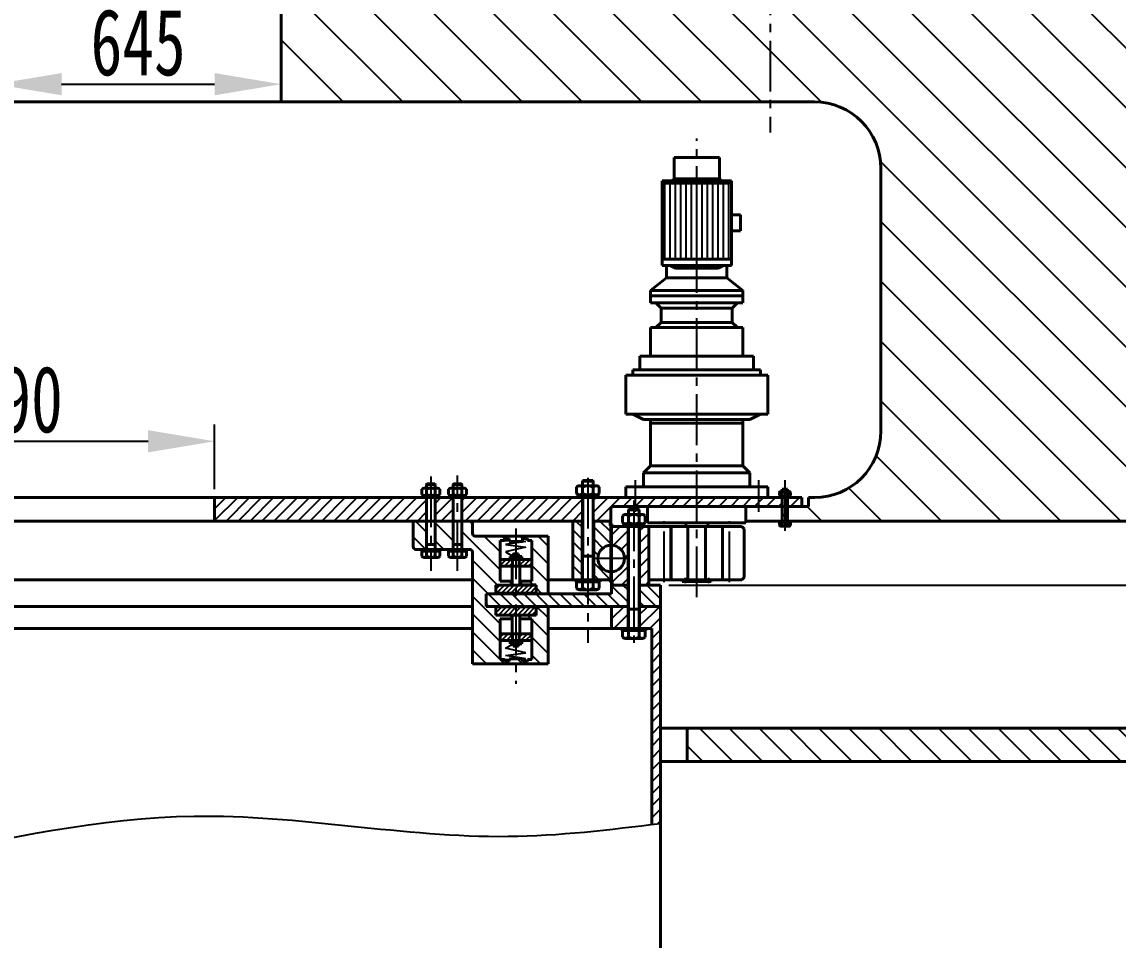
# Model space of a CAD drawing. Header units: millimetres. Extents: x 1593 to 2782, y 465 to 1306.
# Drawn here: x 2091 to 2173.4, y 951.5 to 1020.5 of the extents above; entities that cross this region are included whole.
import ezdxf

# ---------------------------------------------------------------- set-up
doc = ezdxf.new("R2010")
doc.units = ezdxf.units.MM
doc.header["$LTSCALE"] = 0.2
doc.linetypes.add('CENTER2', pattern=[28.575, 19.05, -3.175, 3.175, -3.175])
for name, color, linetype in [('中心线', 1, 'CENTER2'), ('剖面线', 3, 'Continuous'), ('尺寸线', 4, 'Continuous'), ('细实线', 2, 'Continuous')]:
    doc.layers.add(name, color=color, linetype=linetype)
doc.layers.add('粗实线', color=7, linetype='Continuous', lineweight=40)
doc.styles.add('标准', font='', dxfattribs={"width": 0.7})
doc.styles.get('标准').set_extended_font_data('SimSun')
doc.dimstyles.new('30', dxfattribs={"dimtxt": 5, "dimasz": 5, "dimexe": 1.25, "dimexo": 0.625, "dimtad": 1, "dimdec": 0, "dimlfac": 30, "dimdsep": 46, "dimtxsty": '标准', "dimcen": 2.5, "dimadec": 0, "dimazin": 0, "dimtfac": 1, "dimtdec": 0, "dimtmove": 0, "dimatfit": 3, "dimfxl": 1, "dimarcsym": 0})
pattern_1 = [(45, (-2.3146, 0), (-0.4490128, 0.4490128), [])]
pattern_2 = [(45, (1820.36256, 775.02122), (-0.17960512, 0.17960512), [])]

# ---------------------------------------------------------------- blocks, each defined once
blk = doc.blocks.new('*D8')
at = {"layer": 'Defpoints', "color": 0, "transparency": 16777216}
for p in [(2139.025, 978.156), (2169.025, 854.966), (2185.451, 854.966)]:
    blk.add_point(p, dxfattribs=at)
at = {"layer": '尺寸线', "color": 0, "lineweight": -2, "transparency": 16777216}
for p, q in [((2139.65, 978.156), (2186.701, 978.156)), ((2185.451, 973.156), (2185.451, 859.966)), ((2169.65, 854.966), (2186.701, 854.966))]:
    blk.add_line(p, q, dxfattribs=at)
at = {"layer": '尺寸线', "color": 0, "transparency": 16777216}
for points in [[(2184.618, 973.156), (2186.284, 973.156), (2185.451, 978.156)], [(2184.618, 859.966), (2186.284, 859.966), (2185.451, 854.966)]]:
    blk.add_solid(points, dxfattribs=at)
at = {"layer": '尺寸线', "color": 0, "transparency": 16777216, "insert": (2182.326, 916.561), "char_height": 5, "attachment_point": 5, "rotation": 90, "style": '标准'}
blk.add_mtext('103250', dxfattribs=at)
blk = doc.blocks.new('*D42')
at = {"layer": 'Defpoints', "color": 0, "transparency": 16777216}
for p in [(2089.025, 1035.202), (2110.525, 1015.779), (2110.525, 1015.779)]:
    blk.add_point(p, dxfattribs=at)
at = {"layer": '尺寸线', "color": 0, "lineweight": -2, "transparency": 16777216}
for p, q in [((2089.025, 1034.577), (2089.025, 1014.529)), ((2110.525, 1016.404), (2110.525, 1017.029)), ((2094.025, 1015.779), (2105.525, 1015.779))]:
    blk.add_line(p, q, dxfattribs=at)
at = {"layer": '尺寸线', "color": 0, "transparency": 16777216}
for points in [[(2094.025, 1016.613), (2094.025, 1014.946), (2089.025, 1015.779)], [(2105.525, 1016.613), (2105.525, 1014.946), (2110.525, 1015.779)]]:
    blk.add_solid(points, dxfattribs=at)
at = {"layer": '尺寸线', "color": 0, "transparency": 16777216, "insert": (2099.775, 1018.904), "char_height": 5, "attachment_point": 5, "style": '标准'}
blk.add_mtext('645', dxfattribs=at)
blk = doc.blocks.new('*D43')
at = {"layer": 'Defpoints', "color": 0, "transparency": 16777216}
for p in [(2105.525, 988.957), (2072.525, 984.723), (2105.525, 984.723)]:
    blk.add_point(p, dxfattribs=at)
at = {"layer": '尺寸线', "color": 0, "lineweight": -2, "transparency": 16777216}
for p, q in [((2072.525, 985.348), (2072.525, 990.207)), ((2105.525, 985.348), (2105.525, 990.207)), ((2077.525, 988.957), (2100.525, 988.957))]:
    blk.add_line(p, q, dxfattribs=at)
at = {"layer": '尺寸线', "color": 0, "transparency": 16777216}
for points in [[(2077.525, 989.79), (2077.525, 988.123), (2072.525, 988.957)], [(2100.525, 989.79), (2100.525, 988.123), (2105.525, 988.957)]]:
    blk.add_solid(points, dxfattribs=at)
at = {"layer": '尺寸线', "color": 0, "transparency": 16777216, "insert": (2089.025, 992.082), "char_height": 5, "attachment_point": 5, "style": '标准'}
blk.add_mtext('{\\fISOCPEUR|b0|i0|c0|p34;%%C}990', dxfattribs=at)

msp = doc.modelspace()

# ---------------------------------------------------------------- hatches: boundary and pattern name
at = {"layer": '剖面线'}
h = msp.add_hatch(dxfattribs=at)
h.set_pattern_fill('ANSI31', scale=0.5, angle=90)
h.set_pattern_definition([(135, (-2.3146, 0), (-1.122532, -1.122532), [])])
h.paths.add_polyline_path([(2089.025, 1164.896), (1990.725, 1164.896, 0.414214), (1980.725, 1154.896), (1980.725, 1077.997), (1983.225, 1077.997), (1983.225, 1152.396, -0.414214), (1993.225, 1162.396), (2089.025, 1162.396)])
h.paths.add_polyline_path([(2482.382, 1154.896, 0.414214), (2472.382, 1164.896), (2089.025, 1164.896), (2089.025, 1162.396), (2469.882, 1162.396, -0.414214), (2479.882, 1152.396), (2479.882, 1073.271), (2482.382, 1073.271)])
h.paths.add_polyline_path([(2482.382, 1073.271), (2479.882, 1073.271), (2479.882, 977.396, -0.414214), (2469.882, 967.396), (2141.025, 967.396), (2141.025, 964.896), (2472.382, 964.896, 0.414214), (2482.382, 974.896)])
h.paths.add_polyline_path([(1983.225, 977.396), (1983.225, 1051.796), (1980.725, 1051.796), (1980.725, 974.896, 0.414214), (1990.725, 964.896), (2037.025, 964.896), (2037.025, 967.396), (1993.225, 967.396, -0.414214)])
h = msp.add_hatch(dxfattribs=at)
h.set_pattern_fill('ANSI31', angle=90)
edge = h.paths.add_edge_path()
edge.add_arc((2005.349, 1039.979), 5, 180, 243.9072, ccw=False)
edge.add_line((2000.349, 1039.979), (2000.349, 1043.558))
edge.add_line((2000.349, 1043.558), (1997.771, 1043.557))
edge.add_line((1997.771, 1043.557), (1999.487, 1042.758))
edge.add_line((1999.487, 1042.758), (1998.087, 1043.557))
edge.add_line((1998.087, 1043.557), (1994.972, 1043.557))
edge.add_line((1994.972, 1043.557), (1994.971, 1043.557))
edge.add_line((1994.971, 1043.557), (1992.388, 1043.557))
edge.add_line((1992.388, 1043.557), (1992.388, 1019.119))
edge.add_arc((1997.388, 1019.119), 5, 180, 212.04563)
edge.add_line((1993.15, 1016.466), (2012.657, 985.303))
edge.add_arc((2016.895, 987.956), 5, 212.04563, 270)
edge.add_line((2016.895, 982.956), (2029.471, 982.956))
edge.add_line((2029.471, 982.956), (2029.471, 984.056))
edge.add_line((2029.471, 984.056), (2027.9, 984.056))
edge.add_line((2027.9, 984.056), (2027.9, 984.723))
edge.add_line((2027.9, 984.723), (2027.458, 984.723))
edge.add_arc((2027.458, 989.723), 5, 180, 270, ccw=False)
edge.add_line((2022.458, 989.723), (2022.458, 1009.452))
edge.add_arc((2027.458, 1009.452), 5, 90, 180, ccw=False)
edge.add_line((2027.458, 1014.452), (2037.525, 1014.452))
edge.add_line((2037.525, 1014.452), (2037.525, 1022.452))
edge.add_line((2037.525, 1022.452), (2030.928, 1022.452))
edge.add_arc((2030.928, 1027.452), 5, 243.9072, 270, ccw=False)
edge.add_line((2028.729, 1022.962), (2003.15, 1035.489))
edge = h.paths.add_edge_path(flags=16)
edge.add_line((2002.647, 1026.827), (2012.778, 1021.866))
edge.add_arc((2011.458, 1019.172), 3, 0, 63.9072, ccw=False)
edge.add_line((2014.458, 1019.172), (2014.458, 1000.985))
edge.add_arc((2013.458, 1000.985), 1, -147.95437, 0, ccw=False)
edge.add_line((2012.611, 1000.455), (1998.785, 1022.541))
edge.add_arc((2001.328, 1024.133), 3, 63.9072, 212.04563, ccw=False)
edge = h.paths.add_edge_path()
edge.add_line((2144.147, 1064.896), (2140.997, 1064.896))
edge.add_line((2140.997, 1064.896), (2140.997, 1061.896))
edge.add_line((2140.997, 1061.896), (2137.497, 1061.896))
edge.add_arc((2137.497, 1060.896), 1, 90, 180)
edge.add_line((2136.497, 1060.896), (2136.497, 1027.452))
edge.add_arc((2131.497, 1027.452), 5, -90, 0, ccw=False)
edge.add_line((2131.497, 1022.452), (2110.525, 1022.452))
edge.add_line((2110.525, 1022.452), (2110.525, 1014.452))
edge.add_line((2110.525, 1014.452), (2147.272, 1014.452))
edge.add_line((2147.272, 1014.452), (2147.272, 1043.896))
edge.add_line((2147.272, 1043.896), (2140.497, 1043.896))
edge.add_arc((2140.497, 1044.896), 1, 180, 270, ccw=False)
edge.add_line((2139.497, 1044.896), (2139.497, 1057.896))
edge.add_arc((2140.497, 1057.896), 1, 90, 180, ccw=False)
edge.add_line((2140.497, 1058.896), (2144.147, 1058.896))
edge.add_line((2144.147, 1058.896), (2144.147, 1064.896))
h.paths.add_polyline_path([(2147.272, 1064.896), (2144.147, 1064.896), (2144.147, 1058.896), (2147.272, 1058.896)])
h = msp.add_hatch(dxfattribs=at)
h.set_pattern_fill('ANSI31', angle=90)
h.paths.add_polyline_path([(2471.352, 1009.3, -0.414214), (2472.352, 1010.3), (2475.878, 1010.3, 0.413987), (2476.878, 1011.299), (2476.882, 1017.452, 0.414214), (2471.882, 1022.452), (2335.563, 1022.452), (2335.396, 992.654), (2471.352, 1002.3), (2473.637, 1002.3), (2473.637, 1005.3), (2472.352, 1005.3, -0.414214), (2471.352, 1006.3)])
h.paths.add_polyline_path([(2335.563, 1022.452), (2199.243, 1022.452), (2163.047, 1022.452, -0.414214), (2158.047, 1027.452), (2158.047, 1060.896, 0.414214), (2157.047, 1061.896), (2153.547, 1061.896), (2153.547, 1064.896), (2150.397, 1064.896), (2150.397, 1058.896), (2154.047, 1058.896, -0.414214), (2155.047, 1057.896), (2155.047, 1044.896, -0.414214), (2154.047, 1043.896), (2147.272, 1043.896), (2147.272, 1014.452), (2150.591, 1014.452, -0.414214), (2155.591, 1009.452), (2155.591, 989.723, -0.414214), (2150.591, 984.723), (2150.15, 984.723), (2150.15, 984.056), (2148.578, 984.056), (2148.578, 982.956), (2148.845, 982.956), (2198.531, 982.956, 0.018328), (2198.897, 982.97), (2335.396, 992.654)])
h.paths.add_polyline_path([(2231.176, 1001.486, -0.414214), (2226.556, 996.133), (2198.897, 994.102, -0.018328), (2198.531, 994.089), (2190.591, 994.089, -0.414214), (2185.591, 999.089), (2185.591, 1009.452, -0.414214), (2190.591, 1014.452), (2225.578, 1014.452, -0.392903), (2230.564, 1009.818)], flags=16)
h.paths.add_polyline_path([(2150.397, 1064.896), (2147.272, 1064.896), (2147.272, 1058.896), (2150.397, 1058.896)])
h = msp.add_hatch(dxfattribs=at)
h.set_pattern_fill('ANSI31', scale=0.2)
h.paths.add_polyline_path([(2121.452, 984.723), (2105.525, 984.723), (2105.525, 982.956), (2121.452, 982.956)])
h.paths.add_polyline_path([(2133.173, 984.723), (2124.092, 984.723), (2124.092, 982.956), (2133.173, 982.956)])
h.paths.add_polyline_path([(2137.122, 984.723), (2136.417, 984.723), (2135.482, 984.723), (2133.973, 984.723), (2133.973, 982.956), (2135.282, 982.956), (2135.282, 983.856, -0.414214), (2135.482, 984.056), (2137.122, 984.056)])
h.paths.add_polyline_path([(2141.75, 984.723), (2137.122, 984.723), (2137.122, 984.056), (2141.75, 984.056)])
h.paths.add_polyline_path([(2146.378, 984.723), (2141.75, 984.723), (2141.75, 984.056), (2146.378, 984.056)])
h.paths.add_polyline_path([(2148.178, 984.723), (2148.15, 984.723), (2147.083, 984.723), (2146.378, 984.723), (2146.378, 984.056), (2148.178, 984.056)])
h.paths.add_polyline_path([(2149.65, 984.723), (2148.578, 984.723), (2148.578, 984.056), (2149.65, 984.056)])
h = msp.add_hatch(dxfattribs=at)
h.set_pattern_fill('ANSI31', scale=0.2)
h.paths.add_polyline_path([(2123.452, 984.723), (2122.092, 984.723), (2122.092, 982.956), (2123.452, 982.956)])
h = msp.add_hatch(dxfattribs=at)
h.set_pattern_fill('ANSI31', scale=0.3, angle=90)
h.paths.add_polyline_path([(2121.452, 982.956), (2120.443, 982.956), (2120.443, 981.031, 0.414214), (2120.643, 980.831), (2121.452, 980.831)])
h.paths.add_polyline_path([(2123.452, 982.956), (2122.092, 982.956), (2122.092, 980.831), (2123.452, 980.831)])
h.paths.add_polyline_path([(2126.979, 980.991), (2126.979, 981.495), (2127.301, 981.495), (2127.301, 981.642), (2127.664, 981.642), (2127.664, 981.482), (2128.163, 981.464), (2128.163, 981.831), (2127.857, 981.831), (2125.101, 981.831, -0.414214), (2124.901, 982.031), (2124.901, 982.956), (2124.092, 982.956), (2124.092, 980.831), (2124.701, 980.831, -0.414214), (2124.901, 980.631), (2124.901, 972.232), (2128.163, 972.232), (2128.163, 972.6), (2127.664, 972.582), (2127.664, 972.422), (2127.301, 972.422), (2127.301, 972.569), (2126.979, 972.569), (2126.979, 973.072), (2126.979, 975.627), (2127.867, 975.627), (2127.867, 975.876), (2126.676, 975.876), (2126.676, 975.905), (2126.648, 975.905), (2126.648, 976.556), (2126.553, 976.556), (2125.924, 976.556), (2125.924, 977.507), (2126.553, 977.507), (2126.648, 977.507), (2126.648, 978.159), (2126.676, 978.159), (2126.676, 978.187), (2127.81, 978.187), (2127.81, 978.437), (2126.979, 978.437)])
h.paths.add_polyline_path([(2130.573, 980.991), (2130.573, 981.831), (2128.163, 981.831), (2128.163, 981.464), (2128.663, 981.446), (2128.663, 981.642), (2129.025, 981.642), (2129.025, 981.495), (2129.347, 981.495), (2129.347, 980.991), (2129.347, 978.437), (2128.523, 978.437), (2128.523, 978.187), (2129.65, 978.187), (2129.679, 978.159), (2129.679, 977.507), (2130.573, 977.507)])
h.paths.add_polyline_path([(2130.573, 976.556), (2130.079, 976.556), (2129.679, 976.556), (2129.679, 975.905), (2129.65, 975.905), (2129.65, 975.876), (2128.459, 975.876), (2128.459, 975.627), (2129.347, 975.627), (2129.347, 973.072), (2129.347, 972.569), (2129.025, 972.569), (2129.025, 972.422), (2128.663, 972.422), (2128.663, 972.617), (2128.163, 972.6), (2128.163, 972.232), (2130.573, 972.232), (2130.573, 973.072)])
h = msp.add_hatch(dxfattribs=at)
h.set_pattern_fill('ANSI31', scale=0.2, angle=90)
h.set_pattern_definition([(135, (-2.3146, 0), (-0.4490128, -0.4490128), [])])
h.paths.add_polyline_path([(2133.139, 982.956), (2132.44, 982.956), (2132.44, 978.556), (2133.139, 978.556)])
h.paths.add_polyline_path([(2135.282, 982.956), (2134.007, 982.956), (2134.007, 978.556), (2135.282, 978.556), (2135.282, 979.157, -0.404288), (2134.316, 980.156, -0.404288), (2135.282, 981.156)])
h = msp.add_hatch(dxfattribs=at)
h.set_pattern_fill('ANSI31', scale=0.2)
h.set_pattern_definition(pattern_1)
h.paths.add_polyline_path([(2138.158, 982.556), (2137.459, 982.556), (2137.459, 978.156), (2138.158, 978.156)])
h.paths.add_polyline_path([(2136.591, 982.556), (2135.35, 982.556), (2135.35, 981.156, -0.404288), (2136.316, 980.156, -0.404288), (2135.35, 979.157), (2135.35, 978.156), (2136.591, 978.156)])
h = msp.add_hatch(dxfattribs=at)
h.set_pattern_fill('ANSI31', scale=0.08)
h.set_pattern_definition(pattern_2)
h.paths.add_polyline_path([(2129.347, 980.077), (2129.347, 979.58), (2128.416, 979.58), (2128.416, 980.077)])
h.paths.add_polyline_path([(2127.91, 980.077), (2127.91, 979.58), (2126.979, 979.58), (2126.979, 980.077)])
h.paths.add_polyline_path([(2128.416, 973.986), (2128.416, 974.483), (2129.347, 974.483), (2129.347, 973.986)])
h.paths.add_polyline_path([(2127.91, 974.483), (2127.91, 973.986), (2126.979, 973.986), (2126.979, 974.483)])
h = msp.add_hatch(dxfattribs=at)
h.set_pattern_fill('ANSI31', scale=0.2, angle=90)
h.paths.add_polyline_path([(2139.025, 978.156), (2137.459, 978.156), (2137.459, 976.556), (2139.025, 976.556)])
h.paths.add_polyline_path([(2136.591, 978.156), (2135.35, 978.156), (2135.35, 977.507), (2133.573, 977.507), (2133.573, 976.556), (2136.591, 976.556)])
h.paths.add_polyline_path([(2133.573, 977.507), (2128.163, 977.507), (2128.163, 976.556), (2131.973, 976.556), (2133.573, 976.556)])
h.paths.add_polyline_path([(2128.163, 977.507), (2126.553, 977.507), (2125.924, 977.507), (2125.924, 976.556), (2126.553, 976.556), (2128.163, 976.556)])
h = msp.add_hatch(dxfattribs=at)
h.set_pattern_fill('ANSI31', scale=0.08)
h.set_pattern_definition(pattern_2)
h.paths.add_polyline_path([(2129.679, 977.555), (2129.679, 978.159), (2128.163, 978.159), (2128.163, 977.555)])
h.paths.add_polyline_path([(2128.163, 977.555), (2128.163, 978.159), (2126.648, 978.159), (2126.648, 977.555)])
h.paths.add_polyline_path([(2129.679, 975.905), (2129.679, 976.509), (2128.163, 976.509), (2128.163, 975.905)])
h.paths.add_polyline_path([(2128.163, 975.905), (2128.163, 976.509), (2126.648, 976.509), (2126.648, 975.905)])
h = msp.add_hatch(dxfattribs=at)
h.set_pattern_fill('ANSI31', scale=0.2)
h.set_pattern_definition(pattern_1)
edge = h.paths.add_edge_path()
edge.add_line((2139.025, 976.556), (2137.459, 976.556))
edge.add_line((2137.459, 976.556), (2137.459, 974.896))
edge.add_line((2137.459, 974.896), (2138.365, 974.896))
edge.add_line((2138.365, 974.896), (2138.365, 960.168))
edge.add_spline(control_points=[(2138.365, 960.168), (2138.585, 960.194), (2138.805, 960.221), (2139.025, 960.248)], knot_values=[100.572147, 100.572147, 100.572147, 100.572147, 101.234604, 101.234604, 101.234604, 101.234604], degree=3, periodic=0)
edge.add_line((2139.025, 960.248), (2139.025, 968.641))
edge.add_line((2139.025, 968.641), (2139.025, 976.556))
h.paths.add_polyline_path([(2136.591, 976.556), (2135.35, 976.556), (2135.35, 974.896), (2136.591, 974.896)])
edge = h.paths.add_edge_path()
edge.add_line((2039.685, 974.896), (2040.591, 974.896))
edge.add_line((2040.591, 974.896), (2040.591, 976.556))
edge.add_line((2040.591, 976.556), (2039.025, 976.556))
edge.add_line((2039.025, 976.556), (2039.025, 968.641))
edge.add_line((2039.025, 968.641), (2039.025, 961.619))
edge.add_spline(control_points=[(2039.025, 961.619), (2039.245, 961.538), (2039.465, 961.457), (2039.685, 961.377)], knot_values=[0, 0, 0, 0, 0.686714, 0.686714, 0.686714, 0.686714], degree=3, periodic=0)
edge.add_line((2039.685, 961.377), (2039.685, 974.896))
h.paths.add_polyline_path([(2042.7, 976.556), (2041.459, 976.556), (2041.459, 974.896), (2042.7, 974.896)])
at = {"layer": '粗实线'}
h = msp.add_hatch(color=7, dxfattribs=at)
h.paths.add_polyline_path([(2135.282, 982.723), (2135.282, 982.79), (2135.131, 982.79), (2135.131, 982.723)])
h.paths.add_polyline_path([(2135.282, 982.79), (2135.282, 982.723), (2135.451, 982.556), (2135.474, 982.556)])
h = msp.add_hatch(color=7, dxfattribs=at)
h.paths.add_polyline_path([(2135.35, 978.39), (2135.35, 978.323), (2135.502, 978.323), (2135.502, 978.39)])
h.paths.add_polyline_path([(2135.35, 978.323), (2135.35, 978.39), (2135.181, 978.556), (2135.158, 978.556)])

# ---------------------------------------------------------------- linework, layer by layer
at = {"layer": '中心线', "color": 7}
for p, q in [((2147.272, 1087.627), (2147.272, 1012.139)), ((2141.75, 977.244), (2141.75, 1011.691)), ((2121.772, 986.307), (2121.772, 979.214)), ((2123.772, 979.22), (2123.772, 986.386)), ((2133.573, 986.209), (2133.573, 973.808)), ((2137.122, 986.044), (2137.122, 983.644)), ((2146.378, 986.044), (2146.378, 983.644)), ((2148.378, 986.044), (2148.378, 982.166)), ((2137.025, 984.518), (2137.025, 973.808)), ((2139.292, 978.366), (2139.292, 982.966)), ((2144.208, 978.366), (2144.208, 982.966)), ((2128.163, 982.4), (2128.163, 970.731)), ((2135.316, 981.614), (2135.316, 978.703)), ((2136.502, 980.156), (2134.073, 980.156)), ((2140.873, 978.697), (2140.873, 978.289)), ((2142.627, 978.697), (2142.627, 978.289))]:
    msp.add_line(p, q, dxfattribs=at)
at = {"layer": '粗实线', "color": 7}
for p, q in [((2110.525, 1014.452), (2110.525, 1022.452)), ((2150.591, 1014.452), (2027.458, 1014.452)), ((2140.052, 1008.676), (2140.052, 1010.276)), ((2140.052, 1010.276), (2143.452, 1010.276)), ((2143.452, 1008.676), (2143.452, 1010.276)), ((2155.591, 989.723), (2155.591, 1009.452)), ((2144.352, 1008.516), (2139.152, 1008.516)), ((2139.152, 1002.156), (2139.152, 1008.516)), ((2144.352, 1008.356), (2139.152, 1008.356)), ((2143.532, 1008.676), (2139.972, 1008.676)), ((2139.972, 1008.676), (2139.972, 1008.516)), ((2143.532, 1008.516), (2139.972, 1008.516)), ((2143.532, 1008.676), (2143.532, 1008.516)), ((2144.352, 1002.156), (2144.352, 1008.516)), ((2145.038, 1005.956), (2144.352, 1005.956)), ((2145.038, 1004.756), (2145.038, 1005.956)), ((2145.038, 1004.756), (2144.352, 1004.756)), ((2144.352, 1002.636), (2139.152, 1002.636)), ((2144.352, 1002.156), (2139.152, 1002.156)), ((2139.485, 1002.156), (2139.485, 1001.223)), ((2139.752, 1002.156), (2140.152, 1001.956)), ((2143.352, 1001.956), (2140.152, 1001.956)), ((2143.752, 1002.156), (2143.352, 1001.956)), ((2144.018, 1001.223), (2144.018, 1002.156)), ((2139.485, 1001.223), (2138.285, 1000.29)), ((2144.018, 1001.223), (2139.485, 1001.223)), ((2141.752, 1001.223), (2144.018, 1001.223)), ((2145.218, 1000.29), (2144.018, 1001.223)), ((2145.218, 1000.29), (2138.285, 1000.29)), ((2138.285, 1000.29), (2138.285, 999.89)), ((2145.218, 999.89), (2145.218, 1000.29)), ((2145.218, 999.89), (2138.285, 999.89)), ((2138.285, 999.89), (2138.285, 999.356)), ((2145.218, 999.356), (2138.285, 999.356)), ((2138.285, 999.356), (2141.752, 999.356)), ((2139.085, 998.956), (2138.685, 999.356)), ((2144.418, 998.956), (2144.818, 999.356)), ((2144.818, 999.356), (2145.218, 999.356)), ((2145.218, 999.356), (2145.218, 999.89)), ((2144.418, 998.956), (2139.085, 998.956)), ((2139.085, 998.956), (2139.085, 997.89)), ((2139.085, 998.956), (2144.418, 998.956)), ((2144.418, 997.89), (2144.418, 998.956)), ((2145.218, 997.49), (2138.285, 997.49)), ((2138.285, 997.49), (2138.285, 995.356)), ((2139.085, 997.89), (2138.685, 997.49)), ((2139.085, 997.89), (2144.418, 997.89)), ((2144.418, 997.89), (2144.818, 997.49)), ((2145.218, 995.356), (2145.218, 997.49)), ((2137.483, 995.356), (2146.014, 995.356)), ((2137.483, 995.356), (2137.483, 994.323)), ((2146.014, 995.356), (2146.014, 994.323)), ((2146.547, 994.323), (2136.95, 994.323)), ((2136.95, 994.323), (2136.95, 993.923)), ((2146.547, 994.323), (2146.547, 993.923)), ((2147.083, 993.923), (2136.417, 993.923)), ((2136.417, 993.923), (2136.417, 990.99)), ((2147.083, 990.99), (2147.083, 993.923)), ((2147.083, 990.99), (2136.417, 990.99)), ((2137.75, 990.59), (2136.95, 990.99)), ((2146.55, 990.99), (2145.75, 990.59)), ((2145.75, 990.59), (2137.75, 990.59)), ((2138.283, 990.59), (2138.283, 987.123)), ((2145.217, 990.323), (2138.283, 990.323)), ((2145.217, 987.123), (2145.217, 990.59)), ((2145.217, 990.59), (2145.217, 990.323)), ((2138.283, 987.123), (2137.75, 986.59)), ((2145.217, 987.123), (2138.283, 987.123)), ((2145.217, 987.123), (2145.75, 986.59)), ((2133.173, 985.971), (2133.207, 986.004)), ((2133.173, 985.971), (2133.173, 985.62)), ((2133.173, 985.971), (2133.173, 985.62)), ((2133.173, 985.784), (2133.173, 985.971)), ((2133.973, 985.971), (2133.173, 985.971)), ((2133.94, 986.004), (2133.207, 986.004)), ((2133.94, 986.004), (2133.973, 985.971)), ((2133.973, 985.971), (2133.973, 985.62)), ((2133.973, 985.971), (2133.973, 985.62)), ((2133.973, 985.784), (2133.973, 985.971)), ((2145.75, 986.59), (2137.75, 986.59)), ((2137.75, 986.59), (2137.75, 985.523)), ((2141.75, 986.59), (2145.217, 986.59)), ((2145.75, 985.523), (2145.75, 986.59)), ((2121.094, 984.966), (2121.094, 985.355)), ((2121.259, 985.44), (2122.271, 985.44)), ((2121.452, 985.721), (2121.479, 985.748)), ((2121.452, 985.721), (2121.452, 985.44)), ((2121.452, 985.721), (2121.452, 985.44)), ((2121.452, 985.571), (2121.452, 985.721)), ((2122.092, 985.721), (2121.452, 985.721)), ((2121.452, 985.44), (2121.452, 985.571)), ((2121.452, 985.355), (2121.452, 984.966)), ((2122.065, 985.748), (2121.479, 985.748)), ((2122.065, 985.748), (2122.092, 985.721)), ((2122.092, 985.721), (2122.092, 985.44)), ((2122.092, 985.721), (2122.092, 985.44)), ((2122.092, 985.571), (2122.092, 985.721)), ((2122.092, 985.44), (2122.092, 985.571)), ((2122.092, 985.355), (2122.092, 984.967)), ((2122.45, 984.967), (2122.45, 985.355)), ((2123.094, 984.966), (2123.094, 985.355)), ((2123.259, 985.44), (2124.271, 985.44)), ((2123.452, 985.721), (2123.479, 985.748)), ((2123.452, 985.721), (2123.452, 985.44)), ((2123.452, 985.721), (2123.452, 985.44)), ((2123.452, 985.571), (2123.452, 985.721)), ((2124.092, 985.721), (2123.452, 985.721)), ((2123.452, 985.44), (2123.452, 985.571)), ((2123.452, 985.355), (2123.452, 984.966)), ((2124.065, 985.748), (2123.479, 985.748)), ((2124.065, 985.748), (2124.092, 985.721)), ((2124.092, 985.721), (2124.092, 985.44)), ((2124.092, 985.721), (2124.092, 985.44)), ((2124.092, 985.571), (2124.092, 985.721)), ((2124.092, 985.44), (2124.092, 985.571)), ((2124.092, 985.355), (2124.092, 984.967)), ((2124.45, 984.967), (2124.45, 985.355)), ((2132.726, 985.027), (2132.726, 985.514)), ((2132.932, 985.62), (2134.197, 985.62)), ((2133.173, 985.62), (2133.173, 985.784)), ((2133.173, 985.513), (2133.173, 985.027)), ((2133.973, 985.62), (2133.973, 985.784)), ((2133.973, 985.513), (2133.973, 985.028)), ((2134.421, 985.028), (2134.421, 985.513)), ((2147.083, 985.523), (2136.417, 985.523)), ((2136.417, 985.523), (2136.417, 984.723)), ((2141.75, 985.523), (2145.75, 985.523)), ((2147.083, 984.723), (2147.083, 985.523)), ((2147.955, 984.875), (2147.955, 985.118)), ((2148.058, 985.171), (2148.69, 985.171)), ((2148.178, 985.347), (2148.195, 985.364)), ((2148.178, 985.347), (2148.178, 985.171)), ((2148.178, 985.347), (2148.178, 985.171)), ((2148.178, 985.253), (2148.178, 985.347)), ((2148.578, 985.347), (2148.178, 985.347)), ((2148.178, 985.171), (2148.178, 985.253)), ((2148.178, 985.118), (2148.178, 984.875)), ((2148.562, 985.364), (2148.195, 985.364)), ((2148.562, 985.364), (2148.578, 985.347)), ((2148.578, 985.347), (2148.578, 985.171)), ((2148.578, 985.347), (2148.578, 985.171)), ((2148.578, 985.253), (2148.578, 985.347)), ((2148.578, 985.171), (2148.578, 985.253)), ((2148.578, 985.118), (2148.578, 984.875)), ((2148.802, 984.875), (2148.802, 985.118)), ((2089.025, 984.723), (2135.482, 984.723)), ((2105.525, 984.723), (2105.525, 982.956)), ((2121.165, 984.883), (2122.379, 984.883)), ((2121.165, 984.883), (2121.165, 984.723)), ((2121.452, 984.723), (2121.452, 980.831)), ((2122.092, 984.723), (2122.092, 980.831)), ((2122.379, 984.883), (2122.379, 984.723)), ((2123.165, 984.883), (2124.379, 984.883)), ((2123.165, 984.883), (2123.165, 984.723)), ((2123.452, 984.723), (2123.452, 980.831)), ((2124.092, 984.723), (2124.092, 980.831)), ((2124.379, 984.883), (2124.379, 984.723)), ((2132.815, 984.923), (2134.332, 984.923)), ((2132.815, 984.923), (2132.815, 984.723)), ((2133.173, 984.723), (2133.173, 978.556)), ((2133.973, 984.723), (2133.973, 978.556)), ((2134.332, 984.923), (2134.332, 984.723)), ((2135.482, 984.723), (2136.417, 984.723)), ((2147.083, 984.723), (2136.417, 984.723)), ((2141.75, 984.723), (2147.083, 984.723)), ((2147.083, 984.723), (2148.15, 984.723)), ((2147.999, 984.823), (2148.758, 984.823)), ((2147.999, 984.823), (2147.999, 984.723)), ((2148.15, 984.723), (2149.65, 984.723)), ((2148.178, 984.723), (2148.178, 982.956)), ((2148.578, 984.723), (2148.578, 982.956)), ((2148.758, 984.823), (2148.758, 984.723)), ((2149.65, 984.723), (2149.65, 984.056)), ((2150.15, 984.723), (2150.15, 984.056)), ((2150.15, 984.723), (2150.591, 984.723)), ((2135.282, 983.856), (2135.282, 978.556)), ((2135.482, 984.056), (2141.75, 984.056)), ((2136.383, 983.453), (2137.649, 983.453)), ((2136.625, 983.804), (2136.658, 983.838)), ((2136.625, 983.804), (2136.625, 983.453)), ((2136.625, 983.617), (2136.625, 983.804)), ((2137.425, 983.804), (2136.625, 983.804)), ((2136.625, 983.453), (2136.625, 983.617)), ((2137.392, 983.838), (2136.658, 983.838)), ((2137.392, 983.838), (2137.425, 983.804)), ((2137.425, 983.804), (2137.425, 983.453)), ((2137.425, 983.617), (2137.425, 983.804)), ((2137.425, 983.453), (2137.425, 983.617)), ((2138.053, 984.056), (2138.053, 982.836)), ((2150.15, 984.056), (2141.75, 984.056)), ((2145.447, 984.056), (2145.447, 982.836)), ((2133.173, 982.956), (2089.025, 982.956)), ((2120.443, 981.031), (2120.443, 982.956)), ((2124.901, 982.031), (2124.901, 982.956)), ((2132.44, 982.956), (2132.44, 978.556)), ((2133.139, 982.956), (2133.139, 978.556)), ((2135.282, 982.956), (2133.973, 982.956)), ((2134.007, 982.956), (2134.007, 978.556)), ((2135.131, 982.79), (2135.282, 982.79)), ((2135.131, 982.723), (2135.282, 982.723)), ((2135.282, 982.79), (2135.282, 982.723)), ((2135.282, 982.79), (2135.474, 982.556)), ((2135.282, 982.723), (2135.451, 982.556)), ((2136.178, 982.861), (2136.178, 983.347)), ((2136.267, 982.756), (2137.783, 982.756)), ((2136.267, 982.756), (2136.267, 982.556)), ((2136.625, 983.346), (2136.625, 982.861)), ((2137.425, 983.346), (2137.425, 982.861)), ((2137.783, 982.756), (2137.783, 982.556)), ((2137.872, 982.861), (2137.872, 983.346)), ((2145.447, 982.836), (2138.053, 982.836)), ((2140.917, 982.836), (2140.917, 982.556)), ((2142.583, 982.836), (2142.583, 982.556)), ((2145.447, 982.956), (2198.531, 982.956)), ((2147.912, 982.956), (2147.912, 982.89)), ((2148.845, 982.956), (2147.912, 982.956)), ((2148.845, 982.89), (2147.912, 982.89)), ((2147.955, 982.873), (2147.955, 982.635)), ((2148.802, 982.873), (2147.955, 982.873)), ((2148.112, 982.873), (2148.112, 982.89)), ((2148.578, 983.414), (2148.178, 983.414)), ((2148.178, 982.873), (2148.178, 982.635)), ((2148.578, 982.873), (2148.578, 982.635)), ((2148.645, 982.873), (2148.645, 982.89)), ((2148.802, 982.873), (2148.802, 982.635)), ((2148.845, 982.956), (2148.845, 982.89)), ((2130.573, 981.831), (2125.101, 981.831)), ((2128.47, 981.831), (2127.857, 981.831)), ((2130.573, 980.991), (2130.573, 981.831)), ((2138.158, 982.556), (2135.35, 982.556)), ((2135.35, 982.556), (2135.35, 977.507)), ((2136.591, 982.556), (2136.591, 974.896)), ((2136.625, 982.556), (2136.625, 974.896)), ((2137.425, 982.556), (2137.425, 974.896)), ((2137.459, 982.556), (2137.459, 974.896)), ((2138.158, 978.156), (2138.158, 982.556)), ((2138.158, 982.556), (2139.792, 982.556)), ((2139.285, 982.556), (2145.142, 982.556)), ((2139.792, 978.556), (2139.792, 982.556)), ((2139.825, 978.556), (2139.825, 982.556)), ((2141.083, 982.556), (2141.083, 978.556)), ((2142.417, 982.556), (2142.417, 978.556)), ((2143.675, 978.556), (2143.675, 982.556)), ((2145.142, 982.556), (2145.309, 982.39)), ((2145.309, 978.723), (2145.309, 982.39)), ((2148.715, 982.581), (2148.067, 982.581)), ((2148.69, 982.581), (2148.578, 982.581)), ((2122.092, 981.208), (2121.452, 981.208)), ((2124.092, 981.208), (2123.452, 981.208)), ((2126.979, 981.495), (2127.301, 981.495)), ((2126.979, 980.991), (2126.979, 981.495)), ((2126.979, 978.437), (2126.979, 980.991)), ((2127.301, 981.642), (2127.664, 981.642)), ((2127.301, 981.495), (2127.301, 981.642)), ((2127.664, 981.642), (2127.664, 981.437)), ((2127.664, 981.437), (2128.163, 981.437)), ((2128.663, 981.437), (2128.163, 981.437)), ((2129.025, 981.642), (2128.663, 981.642)), ((2128.663, 981.642), (2128.663, 981.437)), ((2129.025, 981.495), (2129.025, 981.642)), ((2129.347, 981.495), (2129.025, 981.495)), ((2129.347, 980.991), (2129.347, 981.495)), ((2129.347, 978.437), (2129.347, 980.991)), ((2130.573, 977.507), (2130.573, 980.991)), ((2120.643, 980.831), (2124.701, 980.831)), ((2121.025, 980.831), (2121.025, 980.725)), ((2122.519, 980.725), (2121.025, 980.725)), ((2121.094, 980.698), (2121.094, 980.317)), ((2122.45, 980.698), (2121.094, 980.698)), ((2122.311, 980.231), (2121.273, 980.231)), ((2121.345, 980.698), (2121.345, 980.725)), ((2121.452, 980.698), (2121.452, 980.317)), ((2122.092, 980.698), (2122.092, 980.317)), ((2122.271, 980.231), (2122.092, 980.231)), ((2122.199, 980.698), (2122.199, 980.725)), ((2122.45, 980.698), (2122.45, 980.317)), ((2122.519, 980.831), (2122.519, 980.725)), ((2123.025, 980.831), (2123.025, 980.725)), ((2124.519, 980.725), (2123.025, 980.725)), ((2123.094, 980.698), (2123.094, 980.317)), ((2124.45, 980.698), (2123.094, 980.698)), ((2124.311, 980.231), (2123.273, 980.231)), ((2123.345, 980.698), (2123.345, 980.725)), ((2123.452, 980.698), (2123.452, 980.317)), ((2124.092, 980.698), (2124.092, 980.317)), ((2124.271, 980.231), (2124.092, 980.231)), ((2124.199, 980.698), (2124.199, 980.725)), ((2124.45, 980.698), (2124.45, 980.317)), ((2124.519, 980.831), (2124.519, 980.725)), ((2124.901, 972.232), (2124.901, 980.631)), ((2127.729, 980.077), (2127.729, 980.31)), ((2127.729, 980.31), (2128.163, 980.31)), ((2127.958, 980.486), (2127.973, 980.501)), ((2127.958, 980.31), (2127.958, 980.486)), ((2127.958, 980.486), (2128.368, 980.486)), ((2127.958, 980.077), (2127.958, 980.31)), ((2127.973, 980.501), (2128.354, 980.501)), ((2128.598, 980.31), (2128.163, 980.31)), ((2128.354, 980.501), (2128.368, 980.486)), ((2128.368, 980.31), (2128.368, 980.486)), ((2128.368, 980.31), (2128.368, 980.077)), ((2128.598, 980.077), (2128.598, 980.31)), ((2133.973, 980.324), (2133.173, 980.324)), ((2126.979, 980.077), (2128.163, 980.077)), ((2126.979, 979.58), (2128.163, 979.58)), ((2127.874, 978.159), (2127.874, 979.58)), ((2127.91, 979.58), (2127.91, 980.077)), ((2129.347, 980.077), (2128.163, 980.077)), ((2129.347, 979.58), (2128.163, 979.58)), ((2128.416, 979.58), (2128.416, 980.077)), ((2128.452, 978.159), (2128.452, 979.58)), ((2089.025, 978.556), (2124.901, 978.556)), ((2135.282, 978.556), (2130.573, 978.556)), ((2132.64, 978.556), (2132.64, 978.423)), ((2134.507, 978.556), (2134.507, 978.423)), ((2135.35, 978.323), (2135.158, 978.556)), ((2135.35, 978.39), (2135.181, 978.556)), ((2138.158, 978.556), (2140.121, 978.556)), ((2139.615, 978.556), (2145.142, 978.556)), ((2140.659, 978.556), (2140.659, 978.423)), ((2142.841, 978.556), (2142.841, 978.423)), ((2145.309, 978.723), (2145.142, 978.556)), ((2145.142, 978.556), (2145.309, 978.723)), ((2126.648, 978.159), (2129.679, 978.159)), ((2126.648, 978.159), (2126.648, 977.507)), ((2127.874, 978.437), (2126.979, 978.437)), ((2127.81, 978.187), (2127.81, 978.437)), ((2128.452, 978.437), (2129.347, 978.437)), ((2128.523, 978.187), (2128.523, 978.437)), ((2129.679, 978.159), (2129.679, 977.507)), ((2134.507, 978.423), (2132.64, 978.423)), ((2132.726, 978.39), (2132.726, 977.913)), ((2134.421, 978.39), (2132.726, 978.39)), ((2134.247, 977.806), (2132.949, 977.806)), ((2133.04, 978.39), (2133.04, 978.423)), ((2133.173, 978.39), (2133.173, 977.913)), ((2133.973, 978.39), (2133.973, 977.913)), ((2134.197, 977.806), (2133.973, 977.806)), ((2134.107, 978.39), (2134.107, 978.423)), ((2134.421, 978.39), (2134.421, 977.913)), ((2135.502, 978.39), (2135.35, 978.39)), ((2135.35, 978.323), (2135.35, 978.39)), ((2135.502, 978.323), (2135.35, 978.323)), ((2136.625, 978.156), (2135.35, 978.156)), ((2139.025, 978.156), (2137.425, 978.156)), ((2139.025, 976.556), (2139.025, 978.156)), ((2140.659, 978.423), (2142.841, 978.423)), ((2125.924, 976.556), (2125.924, 977.507)), ((2126.553, 977.507), (2125.924, 977.507)), ((2135.35, 977.507), (2126.553, 977.507)), ((2126.648, 977.555), (2129.679, 977.555)), ((2130.079, 977.507), (2130.573, 977.507)), ((2089.025, 976.538), (2124.901, 976.538)), ((2126.553, 976.556), (2125.924, 976.556)), ((2131.973, 976.556), (2126.553, 976.556)), ((2126.648, 975.905), (2126.648, 976.556)), ((2129.679, 976.509), (2126.648, 976.509)), ((2136.625, 976.556), (2129.173, 976.556)), ((2129.679, 975.905), (2129.679, 976.556)), ((2130.573, 976.556), (2130.079, 976.556)), ((2130.573, 976.556), (2130.573, 973.072)), ((2135.35, 976.556), (2135.35, 974.896)), ((2137.425, 976.351), (2136.625, 976.351)), ((2139.025, 976.556), (2137.425, 976.556)), ((2139.025, 976.556), (2139.025, 968.641)), ((2126.648, 975.905), (2129.679, 975.905)), ((2126.979, 975.627), (2126.979, 973.072)), ((2127.874, 975.627), (2126.979, 975.627)), ((2127.867, 975.876), (2127.867, 975.627)), ((2127.874, 975.905), (2127.874, 974.483)), ((2128.452, 975.905), (2128.452, 974.483)), ((2128.452, 975.627), (2129.347, 975.627)), ((2128.459, 975.876), (2128.459, 975.627)), ((2129.347, 975.627), (2129.347, 973.072)), ((2124.901, 974.896), (2089.025, 974.896)), ((2126.979, 974.483), (2128.163, 974.483)), ((2127.91, 974.483), (2127.91, 973.986)), ((2129.347, 974.483), (2128.163, 974.483)), ((2128.416, 974.483), (2128.416, 973.986)), ((2131.973, 974.896), (2130.573, 974.896)), ((2138.365, 974.896), (2131.973, 974.896)), ((2135.35, 974.896), (2138.365, 974.896)), ((2136.092, 974.896), (2136.092, 974.763)), ((2137.958, 974.763), (2136.092, 974.763)), ((2136.177, 974.73), (2136.177, 974.253)), ((2137.872, 974.73), (2136.177, 974.73)), ((2136.492, 974.73), (2136.492, 974.763)), ((2136.625, 974.73), (2136.625, 974.253)), ((2137.425, 974.73), (2137.425, 974.253)), ((2137.558, 974.73), (2137.558, 974.763)), ((2137.872, 974.73), (2137.872, 974.253)), ((2137.958, 974.896), (2137.958, 974.763)), ((2138.365, 974.896), (2138.365, 960.168)), ((2126.979, 973.986), (2128.163, 973.986)), ((2127.729, 973.986), (2127.729, 973.753)), ((2127.729, 973.753), (2128.163, 973.753)), ((2127.958, 973.986), (2127.958, 973.753)), ((2127.958, 973.753), (2127.958, 973.577)), ((2127.958, 973.577), (2128.368, 973.577)), ((2127.958, 973.577), (2127.973, 973.563)), ((2127.973, 973.563), (2128.354, 973.563)), ((2129.347, 973.986), (2128.163, 973.986)), ((2128.598, 973.753), (2128.163, 973.753)), ((2128.354, 973.563), (2128.368, 973.577)), ((2128.368, 973.753), (2128.368, 973.986)), ((2128.368, 973.753), (2128.368, 973.577)), ((2128.598, 973.986), (2128.598, 973.753)), ((2137.699, 974.146), (2136.401, 974.146)), ((2137.649, 974.146), (2137.425, 974.146)), ((2126.979, 973.072), (2126.979, 972.569)), ((2129.347, 973.072), (2129.347, 972.569)), ((2130.573, 973.072), (2130.573, 972.232)), ((2130.573, 972.232), (2124.901, 972.232)), ((2126.979, 972.569), (2127.301, 972.569)), ((2127.301, 972.569), (2127.301, 972.422)), ((2127.301, 972.422), (2127.664, 972.422)), ((2127.664, 972.422), (2127.664, 972.626)), ((2127.664, 972.626), (2128.163, 972.626)), ((2128.663, 972.626), (2128.163, 972.626)), ((2128.663, 972.422), (2128.663, 972.626)), ((2129.025, 972.422), (2128.663, 972.422)), ((2129.025, 972.569), (2129.025, 972.422)), ((2129.347, 972.569), (2129.025, 972.569)), ((2139.025, 968.641), (2139.025, 939.278)), ((2139.025, 967.396), (2469.882, 967.396)), ((2141.025, 967.396), (2141.025, 964.896)), ((2139.025, 964.896), (2472.382, 964.896))]:
    msp.add_line(p, q, dxfattribs=at)
msp.add_circle((2135.316, 980.156), 1, dxfattribs=at)
for centre, radius, start, end in [((2150.591, 1009.452), 5, 0, 90), ((2150.591, 989.723), 5, 270, 0), ((2121.273, 985.212), 0.229, 38.55066, 141.19244), ((2121.772, 984.801), 0.64, 60, 120.03222), ((2122.271, 985.211), 0.23, 38.83146, 141.16854), ((2123.273, 985.212), 0.229, 38.55066, 141.19244), ((2123.772, 984.801), 0.64, 60, 120.03222), ((2124.271, 985.211), 0.23, 38.83146, 141.16854), ((2132.949, 985.334), 0.286, 38.55066, 141.19244), ((2133.573, 984.82), 0.8, 60, 120.03222), ((2134.197, 985.333), 0.287, 38.83146, 141.16854), ((2148.066, 985.028), 0.143, 38.55066, 141.19244), ((2148.378, 984.772), 0.4, 60, 120.03222), ((2148.69, 985.028), 0.144, 38.83146, 141.16854), ((2121.273, 985.111), 0.23, 218.88404, 321.22112), ((2121.772, 985.521), 0.64, 240, 300), ((2122.271, 985.111), 0.23, 218.83146, 321.16854), ((2123.273, 985.111), 0.23, 218.88404, 321.22112), ((2123.772, 985.521), 0.64, 240, 300), ((2124.271, 985.111), 0.23, 218.83146, 321.16854), ((2132.95, 985.208), 0.287, 218.88404, 321.22112), ((2133.573, 985.721), 0.8, 240, 300), ((2134.197, 985.208), 0.287, 218.83146, 321.16854), ((2148.067, 984.965), 0.144, 218.88404, 321.22112), ((2148.378, 985.222), 0.4, 240, 300), ((2148.69, 984.966), 0.144, 218.83146, 321.16854), ((2135.482, 983.856), 0.2, 90, 180), ((2136.401, 983.167), 0.287, 38.66538, 141.13553), ((2137.025, 982.654), 0.8, 60, 120), ((2137.649, 983.166), 0.287, 38.83146, 141.16854), ((2136.401, 983.041), 0.287, 218.88404, 321.22112), ((2137.025, 983.554), 0.8, 240, 300), ((2137.649, 983.041), 0.287, 218.83146, 321.16854), ((2148.067, 982.725), 0.144, 218.83146, 321.16854), ((2148.378, 982.981), 0.4, 240.01394, 299.98606), ((2148.69, 982.725), 0.144, 218.83146, 321.16854), ((2125.101, 982.031), 0.2, 180, 270), ((2120.643, 981.031), 0.2, 180, 270), ((2121.273, 980.461), 0.23, 218.83146, 321.16854), ((2121.772, 980.872), 0.64, 240.01394, 299.98606), ((2122.271, 980.461), 0.23, 218.83146, 321.16854), ((2123.273, 980.461), 0.23, 218.83146, 321.16854), ((2123.772, 980.872), 0.64, 240.01394, 299.98606), ((2124.271, 980.461), 0.23, 218.83146, 321.16854), ((2124.701, 980.631), 0.2, 0, 90), ((2132.949, 978.094), 0.287, 218.83146, 321.16854), ((2133.573, 978.607), 0.8, 240.01394, 299.98606), ((2134.197, 978.094), 0.287, 218.83146, 321.16854), ((2136.401, 974.434), 0.287, 218.83146, 321.16854), ((2137.025, 974.947), 0.8, 240.01394, 299.98606), ((2137.649, 974.434), 0.287, 218.83146, 321.16854)]:
    msp.add_arc(centre, radius, start, end, dxfattribs=at)
at = {"layer": '细实线', "color": 7}
for p, q in [((2139.352, 1002.636), (2139.352, 1008.356)), ((2139.752, 1002.636), (2139.752, 1008.356)), ((2140.152, 1002.636), (2140.152, 1008.356)), ((2140.552, 1002.636), (2140.552, 1008.356)), ((2140.952, 1002.636), (2140.952, 1008.356)), ((2141.352, 1002.636), (2141.352, 1008.356)), ((2141.753, 1002.717), (2141.752, 1008.516)), ((2142.152, 1002.636), (2142.152, 1008.356)), ((2142.552, 1002.636), (2142.552, 1008.356)), ((2142.952, 1002.636), (2142.952, 1008.356)), ((2143.352, 1002.636), (2143.352, 1008.356)), ((2143.752, 1002.636), (2143.752, 1008.356)), ((2144.152, 1002.636), (2144.152, 1008.356)), ((2133.207, 985.784), (2133.207, 986.004)), ((2133.94, 985.784), (2133.94, 986.004)), ((2121.479, 985.571), (2121.479, 985.748)), ((2121.479, 985.44), (2121.479, 985.571)), ((2122.065, 985.571), (2122.065, 985.748)), ((2122.065, 985.44), (2122.065, 985.571)), ((2123.479, 985.571), (2123.479, 985.748)), ((2123.479, 985.44), (2123.479, 985.571)), ((2124.065, 985.571), (2124.065, 985.748)), ((2124.065, 985.44), (2124.065, 985.571)), ((2133.207, 985.62), (2133.207, 985.784)), ((2133.94, 985.62), (2133.94, 985.784)), ((2148.195, 985.253), (2148.195, 985.364)), ((2148.195, 985.171), (2148.195, 985.253)), ((2148.562, 985.253), (2148.562, 985.364)), ((2148.562, 985.171), (2148.562, 985.253)), ((2121.479, 984.723), (2121.479, 981.208)), ((2122.065, 984.723), (2122.065, 981.208)), ((2123.479, 984.723), (2123.479, 981.208)), ((2124.065, 984.723), (2124.065, 981.208)), ((2133.207, 984.723), (2133.207, 980.324)), ((2133.94, 984.723), (2133.94, 980.324)), ((2148.195, 984.723), (2148.195, 983.414)), ((2148.562, 984.723), (2148.562, 983.414)), ((2136.658, 983.617), (2136.658, 983.838)), ((2136.658, 983.453), (2136.658, 983.617)), ((2137.392, 983.617), (2137.392, 983.838)), ((2137.392, 983.453), (2137.392, 983.617)), ((2136.658, 982.556), (2136.658, 976.351)), ((2137.392, 982.556), (2137.392, 976.351)), ((2127.664, 981.642), (2127.301, 981.495)), ((2127.301, 981.495), (2128.906, 981.437)), ((2128.906, 981.437), (2127.376, 981.19)), ((2127.376, 981.19), (2128.906, 980.991)), ((2128.906, 980.991), (2127.376, 980.643)), ((2127.376, 980.643), (2127.958, 980.31)), ((2127.973, 980.31), (2127.973, 980.501)), ((2128.354, 980.31), (2128.354, 980.501)), ((2126.676, 978.187), (2127.874, 978.187)), ((2126.676, 978.159), (2126.676, 978.187)), ((2129.65, 978.187), (2128.452, 978.187)), ((2129.65, 978.159), (2129.65, 978.187)), ((2126.676, 975.905), (2126.676, 975.876)), ((2126.676, 975.876), (2127.874, 975.876)), ((2129.65, 975.876), (2128.452, 975.876)), ((2129.65, 975.905), (2129.65, 975.876)), ((2127.376, 973.421), (2127.958, 973.753)), ((2127.973, 973.753), (2127.973, 973.563)), ((2128.354, 973.753), (2128.354, 973.563)), ((2128.906, 973.072), (2127.376, 973.421)), ((2127.376, 972.873), (2128.906, 973.072)), ((2128.906, 972.626), (2127.376, 972.873)), ((2127.301, 972.569), (2128.906, 972.626)), ((2127.664, 972.422), (2127.301, 972.569))]:
    msp.add_line(p, q, dxfattribs=at)
msp.add_spline([(2039.025, 961.619), (2061.961, 955.473), (2103.974, 960.799), (2127.583, 959.283), (2139.025, 960.248)], degree=3, dxfattribs=at)

# ---------------------------------------------------------------- dimensions: what is measured, and where the dimension line sits
at = {"layer": '尺寸线', "color": 7}
dim = msp.add_linear_dim(base=(2110.525, 1015.779), p1=(2089.025, 1035.202), p2=(2110.525, 1015.779), dimstyle='30', override={"dimtmove": 1}, dxfattribs=at)
dim.commit()
dim.dimension.update_dxf_attribs({"geometry": '*D42', "text_midpoint": (2099.775, 1018.904)})
dim = msp.add_linear_dim(base=(2105.525, 988.957), p1=(2072.525, 984.723), p2=(2105.525, 984.723), text='{\\fISOCPEUR|b0|i0|c0|p34;%%C}<>', dimstyle='30', dxfattribs=at)
dim.commit()
dim.dimension.update_dxf_attribs({"geometry": '*D43', "text_midpoint": (2089.025, 992.082)})
dim = msp.add_linear_dim(base=(2185.451, 854.966), p1=(2139.025, 978.156), p2=(2169.025, 854.966), angle=90, text='103250', dimstyle='30', dxfattribs=at)
dim.commit()
dim.dimension.update_dxf_attribs({"geometry": '*D8', "text_midpoint": (2182.326, 916.561)})

doc.saveas('drawing.dxf')
